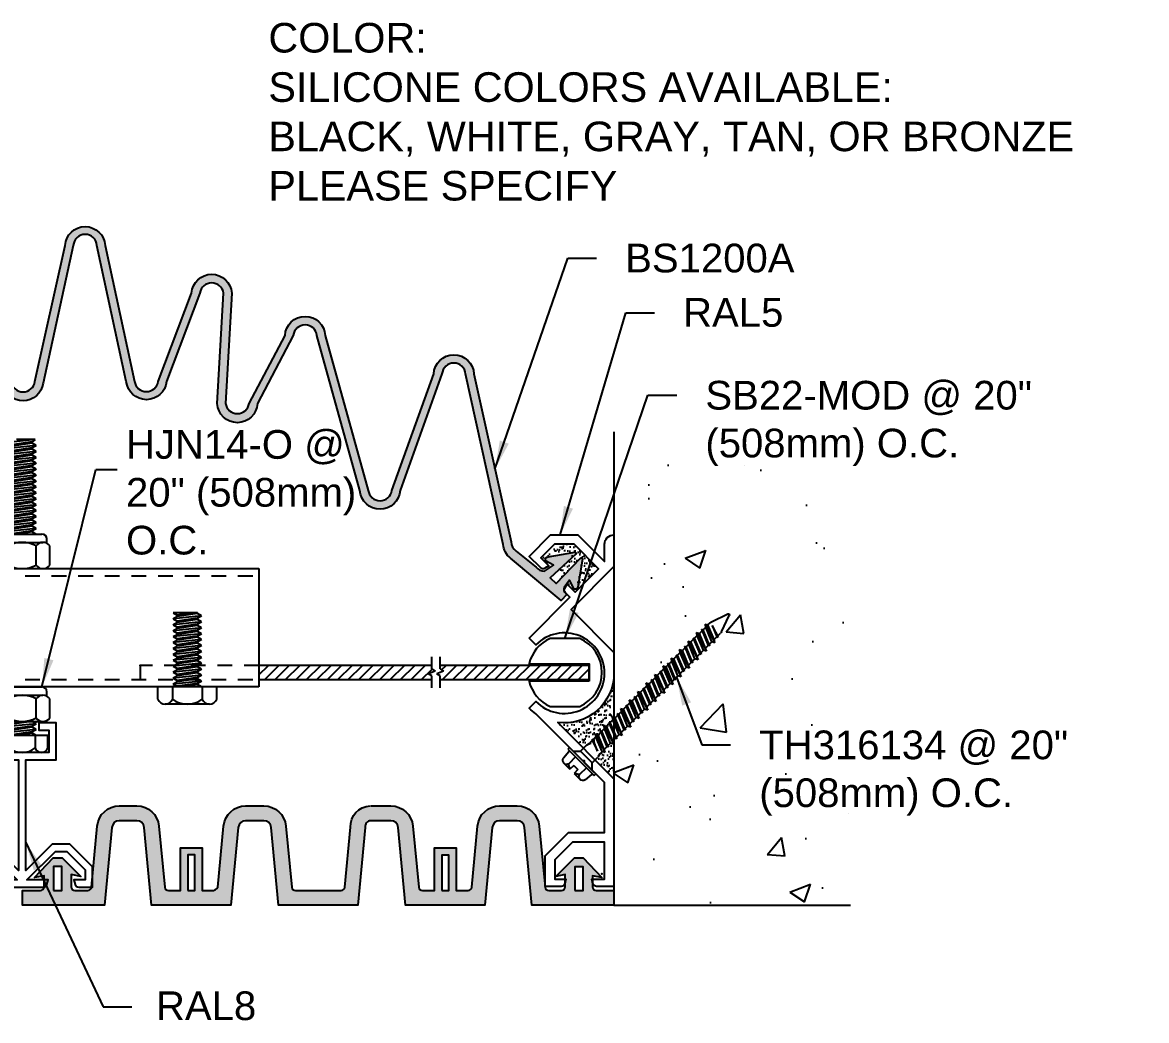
# Model space of a CAD drawing. Header units: inches. Extents: x -1.3 to 17.8, y 0.7 to 9.3.
# Drawn here: x 8.27 to 17.77, y 0.72 to 9.15 of the extents above; entities that cross this region are included whole.
import ezdxf

# ---------------------------------------------------------------- set-up
doc = ezdxf.new("R2010")
doc.units = ezdxf.units.IN
doc.header["$MEASUREMENT"] = 0
doc.linetypes.add('HIDDEN2', pattern=[0.1875, 0.125, -0.0625])
for name, color, linetype in [('Anchors', 4, 'Continuous'), ('Conditions', 1, 'Continuous'), ('Fillers', 2, 'Continuous'), ('Metals', 7, 'Continuous'), ('Text', 2, 'Continuous')]:
    doc.layers.add(name, color=color, linetype=linetype)
doc.styles.add('Arial', font='arial.ttf')
doc.dimstyles.new('Arial', dxfattribs={"dimtxt": 0.2425, "dimasz": 0.2425, "dimexe": 0.25, "dimexo": 0.25, "dimgap": 0.2425, "dimtad": 0, "dimtih": 1, "dimtoh": 1, "dimdec": 4, "dimzin": 0, "dimdsep": 46, "dimlunit": 4, "dimtxsty": 'Arial', "dimcen": 0.09, "dimadec": 0, "dimazin": 0, "dimtfac": 1, "dimtdec": 4, "dimtofl": 0, "dimtmove": 0, "dimatfit": 3, "dimfxl": 0, "dimfrac": 2, "dimtolj": 1, "dimtzin": 0, "dimarcsym": 0})
pattern_1 = [(142.5, (16.54506, 0), (0.0020473, 0.06262177), [0, -0.0494, 0, -0.05525, 0, -0.0528125]), (172.5, (16.54506, 0), (-0.0575177, 0.0917197), [0, -0.02665, 0, -0.044525, 0, -0.0170625]), (212.5, (16.585036, 0), (-0.1012096, 0.0001839), [0, -0.01625, 0, -0.0585, 0, -0.076375]), (222.5, (16.58504, 0), (-0.0976991, 0.0285245), [0, -0.008125, 0, -0.03835, 0, -0.043875])]

# ---------------------------------------------------------------- blocks, each defined once
blk = doc.blocks.new('ral8')
blk.add_lwpolyline([(1.0728, -0.8649), (1.1894, -0.8649), (1.1894, -0.6929), (0.9974, -0.5009), (0.8494, -0.5009), (0.6254, -0.7249), (0.6254, 0.2101), (0.8814, 0.2101), (0.8814, 0.5241), (0.7344, 0.5241), (0.7344, 0.4621), (0.8194, 0.4621), (0.8194, 0.2721), (0.3694, 0.2721), (0.3694, 0.4621), (0.4544, 0.4621), (0.4544, 0.5241), (0.3074, 0.5241), (0.3074, 0.2101), (0.5634, 0.2101), (0.5634, -0.7249), (0.3394, -0.5009), (0.1914, -0.5009), (-0.0006, -0.6929), (-0.0006, -0.8649), (0.116, -0.8649, 0.339454), (0.1459, -0.8419), (0.1564, -0.8029), (0.0614, -0.8029), (0.0614, -0.7186), (0.217, -0.5629), (0.3137, -0.5629), (0.5537, -0.8029), (0.3744, -0.8029), (0.3848, -0.8419, 0.339454), (0.4148, -0.8649), (0.774, -0.8649, 0.339454), (0.8039, -0.8419), (0.8144, -0.8029), (0.635, -0.8029), (0.875, -0.5629), (0.9717, -0.5629), (1.1274, -0.7186), (1.1274, -0.8029), (1.0324, -0.8029), (1.0428, -0.8419, 0.339454)], format="xyb", close=True)
blk = doc.blocks.new('RAL5')
blk.add_lwpolyline([(0.7175, 2.0978), (0.3724, 2.4429), (0.411, 2.4815, 0.339454), (0.416, 2.5189), (0.3958, 2.5539), (0.3286, 2.4867), (0.1314, 2.6839), (0.3376, 2.89), (0.5023, 2.89), (0.6171, 2.7752), (0.5499, 2.708), (0.5849, 2.6878, 0.339454), (0.6223, 2.6928), (0.7175, 2.788), (0.5355, 2.97), (0.3044, 2.97), (0.08, 2.7456), (0.08, 2.8905, 0.414214), (0.0005, 2.97), (0, 2.97), (0, 2.7022), (0.3634, 2.3388), (0, 1.9755), (0, 1.7977, 0.450829), (0.4753, 1.385), (0, 0.9098), (0, 0), (0.1476, 0, 0.339454), (0.1775, 0.023), (0.188, 0.062), (0.08, 0.062), (0.08, 0.375), (0.3503, 0.375), (0.501, 0.2243), (0.501, 0.062), (0.406, 0.062), (0.4165, 0.023, 0.339454), (0.4464, 0), (0.581, 0), (0.581, 0.2575), (0.3835, 0.455), (0.08, 0.455), (0.08, 0.8766), (0.2486, 1.0452), (0.2486, 1.0594), (0.2628, 1.0594), (0.6603, 1.4569, 0.044547), (0.7175, 1.5049), (0.6608, 1.5614, -2.420133), (0.6608, 2.0414), (0.7175, 2.0978)], format="xyb")
at = {"color": 0, "linetype": 'ByBlock'}
blk.add_point((0.102, 0.105), dxfattribs=at)
blk.add_point((0.102, 0.105), dxfattribs=at)
blk.add_point((0.102, 0.105), dxfattribs=at)
blk = doc.blocks.new('Th316134')
for p, q in [((-0.1352, 1.779), (-0.129, 1.8501)), ((-0.0968, 1.8775), (-0.0272, 1.8775)), ((-0.0645, 1.7688), (-0.0645, 1.8501)), ((-0.0233, 1.8325), (-0.0272, 1.8775)), ((-0.0233, 1.8325), (0.0232, 1.8325)), ((0.0232, 1.8325), (0.0272, 1.8775)), ((0.0272, 1.8775), (0.0967, 1.8775)), ((0.0645, 1.7688), (0.0645, 1.8501)), ((0.1352, 1.779), (0.129, 1.8501)), ((-0.1568, 1.75), (-0.1568, 1.7688)), ((-0.1568, 1.7688), (0.1567, 1.7688)), ((-0.1568, 1.75), (0.1567, 1.75)), ((-0.1148, 1.75), (-0.0698, 1.705)), ((0.1148, 1.75), (0.0697, 1.705)), ((0.1567, 1.7688), (0.1567, 1.75)), ((-0.0698, 1.705), (-0.0698, 1.6379)), ((-0.0698, 1.705), (0.0697, 1.705)), ((-0.0687, 1.6283), (-0.0633, 1.6023)), ((0.0687, 1.6283), (0.0633, 1.6023)), ((0.0697, 1.705), (0.0697, 1.6379)), ((-0.0863, 1.5156), (0.0862, 1.5664)), ((-0.0863, 1.5156), (-0.0623, 1.5285)), ((-0.0737, 1.5664), (0.0321, 1.6029)), ((-0.0737, 1.5664), (-0.0623, 1.5726)), ((-0.0737, 1.5664), (-0.0623, 1.5602)), ((-0.0623, 1.5726), (0.0321, 1.6029)), ((0.0321, 1.6029), (-0.0623, 1.5602)), ((-0.0623, 1.5927), (-0.0623, 1.5726)), ((0.0623, 1.5793), (-0.0623, 1.5285)), ((-0.0623, 1.5602), (-0.0623, 1.5285)), ((0.0623, 1.5535), (-0.0623, 1.5027)), ((-0.0623, 1.471), (0.0623, 1.5218)), ((0.0623, 1.5927), (0.0623, 1.5793)), ((0.0862, 1.5664), (0.0623, 1.5793)), ((0.0862, 1.5664), (0.0623, 1.5535)), ((0.0623, 1.5535), (0.0623, 1.5218)), ((0.0737, 1.5156), (0.0623, 1.5218)), ((-0.0863, 1.5156), (-0.0623, 1.5027)), ((-0.0863, 1.4141), (0.0862, 1.4648)), ((-0.0863, 1.4141), (-0.0623, 1.427)), ((-0.0737, 1.4648), (0.0737, 1.5156)), ((-0.0737, 1.4648), (-0.0623, 1.471)), ((-0.0737, 1.4648), (-0.0623, 1.4587)), ((0.0623, 1.5095), (-0.0623, 1.4587)), ((-0.0623, 1.5027), (-0.0623, 1.471)), ((0.0623, 1.4778), (-0.0623, 1.427)), ((-0.0623, 1.4587), (-0.0623, 1.427)), ((0.0623, 1.4519), (-0.0623, 1.4011)), ((0.0737, 1.5156), (0.0623, 1.5095)), ((0.0623, 1.5095), (0.0623, 1.4778)), ((0.0862, 1.4648), (0.0623, 1.4778)), ((0.0862, 1.4648), (0.0623, 1.4519)), ((0.0623, 1.4519), (0.0623, 1.4202)), ((-0.0863, 1.4141), (-0.0623, 1.4011)), ((-0.0863, 1.3125), (0.0862, 1.3633)), ((-0.0737, 1.3633), (0.0737, 1.4141)), ((-0.0737, 1.3633), (-0.0623, 1.3694)), ((-0.0737, 1.3633), (-0.0623, 1.3571)), ((-0.0623, 1.3694), (0.0623, 1.4202)), ((0.0623, 1.4079), (-0.0623, 1.3571)), ((-0.0623, 1.4011), (-0.0623, 1.3694)), ((0.0623, 1.3762), (-0.0623, 1.3254)), ((-0.0623, 1.3571), (-0.0623, 1.3254)), ((0.0623, 1.3504), (-0.0623, 1.2996)), ((0.0737, 1.4141), (0.0623, 1.4202)), ((0.0737, 1.4141), (0.0623, 1.4079)), ((0.0623, 1.4079), (0.0623, 1.3762)), ((0.0862, 1.3633), (0.0623, 1.3762)), ((0.0862, 1.3633), (0.0623, 1.3504)), ((0.0623, 1.3504), (0.0623, 1.3187)), ((-0.0863, 1.3125), (-0.0623, 1.3254)), ((-0.0863, 1.3125), (-0.0623, 1.2996)), ((-0.0863, 1.2109), (0.0862, 1.2617)), ((-0.0737, 1.2617), (0.0737, 1.3125)), ((-0.0737, 1.2617), (-0.0623, 1.2679)), ((-0.0737, 1.2617), (-0.0623, 1.2556)), ((-0.0623, 1.2679), (0.0623, 1.3187)), ((0.0623, 1.3063), (-0.0623, 1.2556)), ((-0.0623, 1.2996), (-0.0623, 1.2679)), ((0.0623, 1.2746), (-0.0623, 1.2239)), ((-0.0623, 1.2556), (-0.0623, 1.2239)), ((0.0623, 1.2488), (-0.0623, 1.198)), ((0.0737, 1.3125), (0.0623, 1.3187)), ((0.0737, 1.3125), (0.0623, 1.3063)), ((0.0623, 1.3063), (0.0623, 1.2746)), ((0.0862, 1.2617), (0.0623, 1.2746)), ((0.0862, 1.2617), (0.0623, 1.2488)), ((0.0623, 1.2488), (0.0623, 1.2171)), ((-0.0863, 1.2109), (-0.0623, 1.2239)), ((-0.0863, 1.2109), (-0.0623, 1.198)), ((-0.0863, 1.1094), (0.0862, 1.1602)), ((-0.0737, 1.1602), (0.0737, 1.2109)), ((-0.0737, 1.1602), (-0.0623, 1.1663)), ((-0.0737, 1.1602), (-0.0623, 1.154)), ((-0.0623, 1.1663), (0.0623, 1.2171)), ((0.0623, 1.2048), (-0.0623, 1.154)), ((-0.0623, 1.198), (-0.0623, 1.1663)), ((0.0623, 1.1731), (-0.0623, 1.1223)), ((-0.0623, 1.154), (-0.0623, 1.1223)), ((0.0623, 1.1472), (-0.0623, 1.0965)), ((0.0737, 1.2109), (0.0623, 1.2171)), ((0.0737, 1.2109), (0.0623, 1.2048)), ((0.0623, 1.2048), (0.0623, 1.1731)), ((0.0862, 1.1602), (0.0623, 1.1731)), ((0.0862, 1.1602), (0.0623, 1.1472)), ((0.0623, 1.1472), (0.0623, 1.1155)), ((-0.0863, 1.1094), (-0.0623, 1.1223)), ((-0.0863, 1.1094), (-0.0623, 1.0965)), ((-0.0863, 1.0078), (0.0862, 1.0586)), ((-0.0737, 1.0586), (0.0737, 1.1094)), ((-0.0737, 1.0586), (-0.0623, 1.0648)), ((-0.0737, 1.0586), (-0.0623, 1.0524)), ((-0.0623, 1.0648), (0.0623, 1.1155)), ((0.0623, 1.1032), (-0.0623, 1.0524)), ((-0.0623, 1.0965), (-0.0623, 1.0648)), ((0.0623, 1.0715), (-0.0623, 1.0207)), ((-0.0623, 1.0524), (-0.0623, 1.0207)), ((0.0623, 1.0457), (-0.0623, 0.9949)), ((0.0737, 1.1094), (0.0623, 1.1155)), ((0.0737, 1.1094), (0.0623, 1.1032)), ((0.0623, 1.1032), (0.0623, 1.0715)), ((0.0862, 1.0586), (0.0623, 1.0715)), ((0.0862, 1.0586), (0.0623, 1.0457)), ((0.0623, 1.0457), (0.0623, 1.014)), ((-0.0863, 1.0078), (-0.0623, 1.0207)), ((-0.0863, 1.0078), (-0.0623, 0.9949)), ((-0.0863, 0.9063), (0.0862, 0.957)), ((-0.0737, 0.957), (0.0737, 1.0078)), ((-0.0737, 0.957), (-0.0623, 0.9632)), ((-0.0737, 0.957), (-0.0623, 0.9509)), ((-0.0623, 0.9632), (0.0623, 1.014)), ((0.0623, 1.0016), (-0.0623, 0.9509)), ((-0.0623, 0.9949), (-0.0623, 0.9632)), ((0.0623, 0.97), (-0.0623, 0.9192)), ((-0.0623, 0.9509), (-0.0623, 0.9192)), ((0.0737, 1.0078), (0.0623, 1.014)), ((0.0737, 1.0078), (0.0623, 1.0016)), ((0.0623, 1.0016), (0.0623, 0.97)), ((0.0862, 0.957), (0.0623, 0.97)), ((0.0862, 0.957), (0.0623, 0.9441)), ((-0.0863, 0.9063), (-0.0623, 0.9192)), ((-0.0863, 0.9063), (-0.0623, 0.8933)), ((-0.0863, 0.8047), (0.0862, 0.8555)), ((-0.0737, 0.8555), (0.0737, 0.9063)), ((-0.0737, 0.8555), (-0.0623, 0.8616)), ((-0.0737, 0.8555), (-0.0623, 0.8493)), ((0.0623, 0.9441), (-0.0623, 0.8933)), ((-0.0623, 0.8616), (0.0623, 0.9124)), ((0.0623, 0.9001), (-0.0623, 0.8493)), ((-0.0623, 0.8933), (-0.0623, 0.8616)), ((0.0623, 0.8684), (-0.0623, 0.8176)), ((0.0623, 0.9441), (0.0623, 0.9124)), ((0.0737, 0.9063), (0.0623, 0.9124)), ((0.0737, 0.9063), (0.0623, 0.9001)), ((0.0623, 0.9001), (0.0623, 0.8684)), ((0.0862, 0.8555), (0.0623, 0.8684)), ((0.0862, 0.8555), (0.0623, 0.8425)), ((-0.0863, 0.8047), (-0.0623, 0.8176)), ((-0.0863, 0.8047), (-0.0623, 0.7918)), ((-0.0737, 0.7539), (0.0737, 0.8047)), ((-0.0623, 0.8493), (-0.0623, 0.8176)), ((0.0623, 0.8425), (-0.0623, 0.7918)), ((-0.0623, 0.7601), (0.0623, 0.8109)), ((0.0623, 0.7985), (-0.0623, 0.7477)), ((-0.0623, 0.7918), (-0.0623, 0.7601)), ((0.0623, 0.7668), (-0.0623, 0.716)), ((0.0623, 0.8425), (0.0623, 0.8109)), ((0.0737, 0.8047), (0.0623, 0.8109)), ((0.0737, 0.8047), (0.0623, 0.7985)), ((0.0623, 0.7985), (0.0623, 0.7668)), ((0.0862, 0.7539), (0.0623, 0.7668)), ((-0.0863, 0.7031), (0.0862, 0.7539)), ((-0.0863, 0.7031), (-0.0623, 0.716)), ((-0.0863, 0.7031), (-0.0623, 0.6902)), ((-0.0737, 0.7539), (-0.0623, 0.7601)), ((-0.0737, 0.7539), (-0.0623, 0.7477)), ((-0.0737, 0.6602), (0.0737, 0.7109)), ((-0.0737, 0.6602), (-0.0623, 0.6663)), ((-0.0623, 0.7477), (-0.0623, 0.716)), ((0.0623, 0.741), (-0.0623, 0.6902)), ((-0.0623, 0.6663), (0.0623, 0.7171)), ((0.0623, 0.7048), (-0.0623, 0.654)), ((-0.0623, 0.698), (-0.0623, 0.6663)), ((0.0623, 0.6731), (-0.0623, 0.6223)), ((0.0862, 0.7539), (0.0623, 0.741)), ((0.0623, 0.7488), (0.0623, 0.7171)), ((0.0737, 0.7109), (0.0623, 0.7171)), ((0.0737, 0.7109), (0.0623, 0.7048)), ((0.0623, 0.7048), (0.0623, 0.6731)), ((0.0862, 0.6602), (0.0623, 0.6731)), ((-0.0863, 0.6094), (0.0862, 0.6602)), ((-0.0863, 0.6094), (-0.0623, 0.6223)), ((-0.0863, 0.6094), (-0.0623, 0.5965)), ((-0.0737, 0.6602), (-0.0623, 0.654)), ((-0.0737, 0.5586), (0.0737, 0.6094)), ((-0.0623, 0.654), (-0.0623, 0.6223)), ((0.0623, 0.6472), (-0.0623, 0.5965)), ((-0.0623, 0.5648), (0.0623, 0.6155)), ((0.0623, 0.6032), (-0.0623, 0.5524)), ((-0.0623, 0.5965), (-0.0623, 0.5648)), ((0.0623, 0.5715), (-0.0623, 0.5207)), ((0.0862, 0.6602), (0.0623, 0.6472)), ((0.0623, 0.6472), (0.0623, 0.6155)), ((0.0737, 0.6094), (0.0623, 0.6155)), ((0.0737, 0.6094), (0.0623, 0.6032)), ((0.0623, 0.6032), (0.0623, 0.5715)), ((0.0862, 0.5586), (0.0623, 0.5715)), ((-0.0863, 0.5078), (0.0862, 0.5586)), ((-0.0863, 0.5078), (-0.0623, 0.5207)), ((-0.0863, 0.5078), (-0.0623, 0.4949)), ((-0.0737, 0.5586), (-0.0623, 0.5648)), ((-0.0737, 0.5586), (-0.0623, 0.5524)), ((-0.0737, 0.457), (0.0737, 0.5078)), ((-0.0623, 0.5524), (-0.0623, 0.5207)), ((0.0623, 0.5457), (-0.0623, 0.4949)), ((-0.0623, 0.4632), (0.0623, 0.514)), ((0.0623, 0.5016), (-0.0623, 0.4509)), ((-0.0623, 0.4949), (-0.0623, 0.4632)), ((0.0862, 0.5586), (0.0623, 0.5457)), ((0.0623, 0.5457), (0.0623, 0.514)), ((0.0737, 0.5078), (0.0623, 0.514)), ((0.0737, 0.5078), (0.0623, 0.5016)), ((0.0623, 0.5016), (0.0623, 0.47)), ((-0.0863, 0.4063), (0.0862, 0.457)), ((-0.0863, 0.4063), (-0.0623, 0.4192)), ((-0.0863, 0.4063), (-0.0623, 0.3933)), ((-0.0737, 0.457), (-0.0623, 0.4632)), ((-0.0737, 0.457), (-0.0623, 0.4509)), ((-0.0737, 0.3555), (0.0737, 0.4063)), ((0.0623, 0.47), (-0.0623, 0.4192)), ((-0.0623, 0.4509), (-0.0623, 0.4192)), ((0.0623, 0.4441), (-0.0623, 0.3933)), ((-0.0623, 0.3616), (0.0623, 0.4124)), ((0.0623, 0.4001), (-0.0623, 0.3493)), ((-0.0623, 0.3933), (-0.0623, 0.3616)), ((0.0862, 0.457), (0.0623, 0.47)), ((0.0862, 0.457), (0.0623, 0.4441)), ((0.0623, 0.4441), (0.0623, 0.4124)), ((0.0737, 0.4063), (0.0623, 0.4124)), ((0.0737, 0.4063), (0.0623, 0.4001)), ((0.0623, 0.4001), (0.0623, 0.3684)), ((-0.0863, 0.3047), (0.0862, 0.3555)), ((-0.0863, 0.3047), (-0.0623, 0.3176)), ((-0.0863, 0.3047), (-0.0623, 0.2918)), ((-0.0737, 0.3555), (-0.0623, 0.3616)), ((-0.0737, 0.3555), (-0.0623, 0.3493)), ((-0.0737, 0.2539), (0.0737, 0.3047)), ((0.0623, 0.3684), (-0.0623, 0.3176)), ((-0.0623, 0.3493), (-0.0623, 0.3176)), ((0.0623, 0.3425), (-0.0623, 0.2918)), ((-0.0623, 0.2601), (0.0623, 0.3109)), ((0.0623, 0.2985), (-0.0623, 0.2477)), ((-0.0623, 0.2918), (-0.0623, 0.2601)), ((0.0862, 0.3555), (0.0623, 0.3684)), ((0.0862, 0.3555), (0.0623, 0.3425)), ((0.0623, 0.3425), (0.0623, 0.3109)), ((0.0737, 0.3047), (0.0623, 0.3109)), ((0.0737, 0.3047), (0.0623, 0.2985)), ((0.0623, 0.2985), (0.0623, 0.2668)), ((-0.0863, 0.2031), (0.0862, 0.2539)), ((-0.0863, 0.2031), (-0.0623, 0.216)), ((-0.0863, 0.2031), (-0.0623, 0.1902)), ((-0.0737, 0.2539), (-0.0623, 0.2601)), ((-0.0737, 0.2539), (-0.0623, 0.2477)), ((0.0623, 0.2668), (-0.0623, 0.216)), ((-0.0623, 0.2477), (-0.0623, 0.216)), ((0.0623, 0.241), (-0.0623, 0.1902)), ((-0.0623, 0.1902), (-0.0623, 0.1643)), ((-0.0335, 0.1662), (0.0623, 0.2093)), ((-0.0335, 0.1662), (0.0737, 0.2031)), ((0.0623, 0.197), (-0.0335, 0.1662)), ((0.0862, 0.2539), (0.0623, 0.2668)), ((0.0862, 0.2539), (0.0623, 0.241)), ((0.0623, 0.241), (0.0623, 0.2093)), ((0.0737, 0.2031), (0.0623, 0.2093)), ((0.0737, 0.2031), (0.0623, 0.197)), ((0.0623, 0.197), (0.0623, 0.1643)), ((-0.0596, 0.149), (-0.0096, 0.0062)), ((0.0596, 0.149), (0.0096, 0.0062))]:
    blk.add_line(p, q)
for centre, radius, start, end in [((-0.0968, 1.8448), 0.0327, 9.28497, 170.71503), ((0, 1.7879), 0.0896, 107.42152, 136.04074), ((0, 1.7879), 0.0896, 43.95926, 72.57848), ((0.0967, 1.8448), 0.0327, 9.28497, 170.71503), ((-0.1464, 1.78), 0.0112, 270, 355), ((0.1464, 1.78), 0.0112, 185, 270), ((-0.0233, 1.6379), 0.0465, 180, 191.9357), ((0.0232, 1.6379), 0.0465, 348.0643, 0), ((-0.1088, 1.5927), 0.0465, 0, 11.9357), ((0.1088, 1.5927), 0.0465, 168.0643, 180), ((-0.0158, 0.1643), 0.0465, 180, 199.30575), ((0.0158, 0.1643), 0.0465, 340.69425, 0), ((0, 0.0106), 0.0106, 204.10008, 335.89992)]:
    blk.add_arc(centre, radius, start, end)
blk = doc.blocks.new('VS500')
h = blk.add_hatch(color=256)
h.paths.add_polyline_path([(11.8858, 2.2812), (11.8365, 2.7998, 0.385484), (11.6505, 2.9683), (11.4963, 2.9683, 0.385484), (11.3102, 2.7998), (11.2609, 2.2812, -0.386724), (11.23, 2.2531), (10.8432, 2.2531, -0.386724), (10.8124, 2.2812), (10.7642, 2.7884, 0.416187), (10.5936, 2.9683), (10.4228, 2.9683, 0.385484), (10.2367, 2.7998), (10.1874, 2.2812, -0.386724), (10.1566, 2.2531), (10.0552, 2.2531), (10.0552, 2.6151), (9.8712, 2.6151), (9.8712, 2.2531), (9.7698, 2.2531, -0.386724), (9.7389, 2.2812), (9.6896, 2.7998, 0.385484), (9.5035, 2.9683), (9.3547, 2.9683, 0.385484), (9.1686, 2.7998), (9.1193, 2.2812, -0.386724), (9.0885, 2.2531), (8.9797, 2.2531, -0.414214), (8.9487, 2.2841), (8.9487, 2.3881), (9.0287, 2.3731), (8.8712, 2.5281), (8.7962, 2.5281), (8.6387, 2.3631), (8.7187, 2.3781), (8.7187, 2.2841, -0.414214), (8.6877, 2.2531), (8.5367, 2.2531), (8.5367, 2.1281), (9.2303, 2.1281), (9.2929, 2.7867, -0.388879), (9.3547, 2.8433), (9.5035, 2.8433, -0.388879), (9.5653, 2.7867), (9.6279, 2.1281), (10.2985, 2.1281), (10.3611, 2.7867, -0.388879), (10.4228, 2.8433), (10.5873, 2.8433, -0.469009), (10.6388, 2.7867), (10.7014, 2.1281), (11.3719, 2.1281), (11.4345, 2.7867, -0.388879), (11.4963, 2.8433), (11.6505, 2.8433, -0.388879), (11.7122, 2.7867), (11.7748, 2.1281), (12.4454, 2.1281), (12.508, 2.7867, -0.388879), (12.5697, 2.8433), (12.7186, 2.8433, -0.388879), (12.7803, 2.7867), (12.8429, 2.1281), (13.5366, 2.1281), (13.5366, 2.2531), (13.3856, 2.2531, -0.414214), (13.3546, 2.2841), (13.3546, 2.3781), (13.4346, 2.3631), (13.2771, 2.5281), (13.2021, 2.5281), (13.0446, 2.3731), (13.1246, 2.3881), (13.1246, 2.2841, -0.414214), (13.0936, 2.2531), (12.9848, 2.2531, -0.386724), (12.954, 2.2812), (12.9047, 2.7998, 0.385484), (12.7186, 2.9683), (12.5697, 2.9683, 0.385484), (12.3837, 2.7998), (12.3344, 2.2812, -0.386724), (12.3035, 2.2531), (12.2016, 2.2531), (12.2016, 2.6151), (12.0176, 2.6151), (12.0176, 2.2531), (11.9367, 2.2531, -0.277705)])
h.paths.add_polyline_path([(12.0796, 2.2546), (12.0796, 2.5546), (12.1396, 2.5546), (12.1396, 2.2546)], flags=16)
h.paths.add_polyline_path([(13.2046, 2.2548), (13.2046, 2.4548), (13.2746, 2.4548), (13.2746, 2.2548)], flags=16)
h.paths.add_polyline_path([(9.9932, 2.2521), (9.9332, 2.2521), (9.9332, 2.5521), (9.9932, 2.5521)], flags=16)
h.paths.add_polyline_path([(8.8687, 2.2543), (8.7987, 2.2543), (8.7987, 2.4543), (8.8687, 2.4543)], flags=16)
at = {"color": 0}
blk.add_lwpolyline([(10.5917, 2.9683), (10.4228, 2.9683, 0.387964), (10.2366, 2.7982), (10.1874, 2.2812, -0.386724), (10.1566, 2.2531), (10.0552, 2.2531), (10.0552, 2.6151), (9.8712, 2.6151), (9.8712, 2.2531), (9.7698, 2.2531, -0.386724), (9.7389, 2.2812), (9.6898, 2.7982, 0.387964), (9.5035, 2.9683), (9.3547, 2.9683, 0.387964), (9.1685, 2.7982), (9.1193, 2.2812, -0.386724), (9.0885, 2.2531), (8.9797, 2.2531, -0.414214), (8.9487, 2.2841), (8.9487, 2.3881), (9.0287, 2.3731), (8.8712, 2.5281), (8.7962, 2.5281), (8.6387, 2.3631), (8.7187, 2.3781), (8.7187, 2.2841, -0.414214), (8.6877, 2.2531), (8.5367, 2.2531), (8.5367, 2.1281), (9.2303, 2.1281), (9.2929, 2.7867, -0.388879), (9.3547, 2.8433), (9.5035, 2.8433, -0.388879), (9.5653, 2.7867), (9.6279, 2.1281), (10.2985, 2.1281), (10.3611, 2.7867, -0.388879), (10.4228, 2.8433), (10.5917, 2.8433, -0.442581), (10.6388, 2.7867), (10.7014, 2.1281), (11.3719, 2.1281), (11.4345, 2.7867, -0.388879), (11.4963, 2.8433), (11.6505, 2.8433, -0.388879), (11.7122, 2.7867), (11.7748, 2.1281), (12.4454, 2.1281), (12.508, 2.7867, -0.388879), (12.5697, 2.8433), (12.7186, 2.8433, -0.388879), (12.7803, 2.7867), (12.8429, 2.1281), (13.5366, 2.1281), (13.5366, 2.2531), (13.3856, 2.2531, -0.414214), (13.3546, 2.2841), (13.3546, 2.3781), (13.4346, 2.3631), (13.2771, 2.5281), (13.2021, 2.5281), (13.0446, 2.3731), (13.1246, 2.3881), (13.1246, 2.2841, -0.414214), (13.0936, 2.2531), (12.9848, 2.2531, -0.386724), (12.954, 2.2812), (12.9048, 2.7982, 0.387964), (12.7186, 2.9683), (12.5697, 2.9683, 0.387964), (12.3835, 2.7982), (12.3344, 2.2812, -0.386724), (12.3035, 2.2531), (12.2016, 2.2531), (12.2016, 2.6151), (12.0176, 2.6151), (12.0176, 2.2531), (11.9367, 2.2531, -0.277705), (11.8858, 2.2812), (11.8367, 2.7982, 0.387964), (11.6505, 2.9683), (11.4963, 2.9683, 0.387964), (11.31, 2.7982), (11.2609, 2.2812, -0.386724), (11.23, 2.2531), (10.8432, 2.2531, -0.386724), (10.8124, 2.2812), (10.7642, 2.7884, 0.410211), (10.5972, 2.9682)], format="xyb", dxfattribs=at)
for points in [[(9.9932, 2.2521), (9.9332, 2.2521), (9.9332, 2.5521), (9.9932, 2.5521)], [(12.1396, 2.2546), (12.0796, 2.2546), (12.0796, 2.5546), (12.1396, 2.5546)], [(8.8687, 2.2543), (8.7987, 2.2543), (8.7987, 2.4543), (8.8687, 2.4543)], [(13.2746, 2.2548), (13.2046, 2.2548), (13.2046, 2.4548), (13.2746, 2.4548)]]:
    blk.add_lwpolyline(points, close=True)
blk = doc.blocks.new('H1458S')
for p, q in [((-0.25, 0.104), (-0.25, 0)), ((-0.1875, 0.144), (0.1875, 0.144)), ((-0.125, 0), (-0.125, 0.104)), ((0.125, 0), (0.125, 0.104)), ((0.25, 0.104), (0.25, 0)), ((-0.25, 0), (0.25, 0)), ((-0.119, 0), (-0.085, -0.0196)), ((-0.085, -0.0196), (0.0485, 0)), ((-0.119, -0.05), (0.119, -0.025)), ((-0.119, -0.05), (-0.085, -0.0304)), ((-0.119, -0.05), (-0.085, -0.0696)), ((-0.119, -0.1), (0.119, -0.075)), ((-0.119, -0.1), (-0.085, -0.0804)), ((-0.085, -0.0304), (0.085, -0.0054)), ((-0.085, -0.0196), (-0.085, -0.0304)), ((-0.085, -0.0696), (0.085, -0.0446)), ((-0.085, -0.0804), (0.085, -0.0554)), ((-0.085, -0.0696), (-0.085, -0.0804)), ((-0.085, -0.1196), (0.085, -0.0946)), ((0.0943, 0), (0.085, -0.0054)), ((0.119, -0.025), (0.085, -0.0054)), ((0.119, -0.025), (0.085, -0.0446)), ((0.085, -0.0446), (0.085, -0.0554)), ((0.119, -0.075), (0.085, -0.0554)), ((0.119, -0.075), (0.085, -0.0946)), ((0.085, -0.0946), (0.085, -0.1054)), ((-0.119, -0.1), (-0.085, -0.1196)), ((-0.119, -0.15), (0.119, -0.125)), ((-0.119, -0.15), (-0.085, -0.1304)), ((-0.119, -0.15), (-0.085, -0.1696)), ((-0.119, -0.2), (0.119, -0.175)), ((-0.119, -0.2), (-0.085, -0.1804)), ((-0.085, -0.1304), (0.085, -0.1054)), ((-0.085, -0.1196), (-0.085, -0.1304)), ((-0.085, -0.1696), (0.085, -0.1446)), ((-0.085, -0.1804), (0.085, -0.1554)), ((-0.085, -0.1696), (-0.085, -0.1804)), ((0.119, -0.125), (0.085, -0.1054)), ((0.119, -0.125), (0.085, -0.1446)), ((0.085, -0.1446), (0.085, -0.1554)), ((0.119, -0.175), (0.085, -0.1554)), ((0.119, -0.175), (0.085, -0.1946)), ((-0.119, -0.2), (-0.085, -0.2196)), ((-0.119, -0.25), (0.119, -0.225)), ((-0.119, -0.25), (-0.085, -0.2304)), ((-0.119, -0.25), (-0.085, -0.2696)), ((-0.119, -0.3), (0.119, -0.275)), ((-0.119, -0.3), (-0.085, -0.2804)), ((-0.085, -0.2196), (0.085, -0.1946)), ((-0.085, -0.2304), (0.085, -0.2054)), ((-0.085, -0.2196), (-0.085, -0.2304)), ((-0.085, -0.2696), (0.085, -0.2446)), ((-0.085, -0.2804), (0.085, -0.2554)), ((-0.085, -0.2696), (-0.085, -0.2804)), ((0.085, -0.1946), (0.085, -0.2054)), ((0.119, -0.225), (0.085, -0.2054)), ((0.119, -0.225), (0.085, -0.2446)), ((0.085, -0.2446), (0.085, -0.2554)), ((0.119, -0.275), (0.085, -0.2554)), ((0.119, -0.275), (0.085, -0.2946)), ((-0.119, -0.3), (-0.085, -0.3196)), ((-0.119, -0.35), (0.119, -0.325)), ((-0.119, -0.35), (-0.085, -0.3304)), ((-0.119, -0.35), (-0.085, -0.3696)), ((-0.119, -0.4), (0.119, -0.375)), ((-0.085, -0.3196), (0.085, -0.2946)), ((-0.085, -0.3304), (0.085, -0.3054)), ((-0.085, -0.3196), (-0.085, -0.3304)), ((-0.085, -0.3696), (0.085, -0.3446)), ((-0.085, -0.3804), (0.085, -0.3554)), ((-0.085, -0.3696), (-0.085, -0.3804)), ((0.085, -0.2946), (0.085, -0.3054)), ((0.119, -0.325), (0.085, -0.3054)), ((0.119, -0.325), (0.085, -0.3446)), ((0.085, -0.3446), (0.085, -0.3554)), ((0.119, -0.375), (0.085, -0.3554)), ((0.119, -0.375), (0.085, -0.3946)), ((-0.119, -0.4), (-0.085, -0.3804)), ((-0.119, -0.4), (-0.085, -0.4196)), ((-0.119, -0.45), (0.119, -0.425)), ((-0.119, -0.45), (-0.085, -0.4304)), ((-0.119, -0.45), (-0.085, -0.4696)), ((-0.119, -0.5), (0.119, -0.475)), ((-0.085, -0.4196), (0.085, -0.3946)), ((-0.085, -0.4304), (0.085, -0.4054)), ((-0.085, -0.4196), (-0.085, -0.4304)), ((-0.085, -0.4696), (0.085, -0.4446)), ((-0.085, -0.4804), (0.085, -0.4554)), ((-0.085, -0.4696), (-0.085, -0.4804)), ((0.085, -0.3946), (0.085, -0.4054)), ((0.119, -0.425), (0.085, -0.4054)), ((0.119, -0.425), (0.085, -0.4446)), ((0.085, -0.4446), (0.085, -0.4554)), ((0.119, -0.475), (0.085, -0.4554)), ((0.119, -0.475), (0.085, -0.4946)), ((-0.119, -0.5), (-0.085, -0.4804)), ((-0.119, -0.5), (-0.085, -0.5196)), ((-0.119, -0.55), (0.119, -0.525)), ((-0.119, -0.55), (-0.085, -0.5304)), ((-0.119, -0.55), (-0.085, -0.5696)), ((-0.085, -0.5196), (0.085, -0.4946)), ((-0.085, -0.5304), (0.085, -0.5054)), ((-0.085, -0.5196), (-0.085, -0.5304)), ((-0.085, -0.5696), (0.085, -0.5446)), ((-0.085, -0.5804), (0.085, -0.5554)), ((-0.085, -0.5696), (-0.085, -0.5804)), ((0.085, -0.4946), (0.085, -0.5054)), ((0.119, -0.525), (0.085, -0.5054)), ((0.119, -0.525), (0.085, -0.5446)), ((0.085, -0.5446), (0.085, -0.5554)), ((0.119, -0.575), (0.085, -0.5554)), ((-0.119, -0.6), (0.119, -0.575)), ((-0.119, -0.6), (-0.085, -0.5804)), ((-0.119, -0.6), (-0.085, -0.6196)), ((-0.085, -0.6196), (0.085, -0.5946)), ((-0.085, -0.6196), (-0.085, -0.625)), ((-0.085, -0.625), (0.119, -0.625)), ((-0.0485, -0.625), (0.085, -0.6054)), ((0.119, -0.575), (0.085, -0.5946)), ((0.085, -0.5946), (0.085, -0.6054)), ((0.119, -0.625), (0.085, -0.6054))]:
    blk.add_line(p, q)
for centre, radius, start, end in [((-0.1875, 0.0752), 0.0688, 24.76151, 155.23849), ((0, -0.0713), 0.2153, 54.51066, 125.48934), ((0.1875, 0.0752), 0.0688, 24.76151, 155.23849)]:
    blk.add_arc(centre, radius, start, end)
blk = doc.blocks.new('SB22-MOD')
h = blk.add_hatch()
h.set_pattern_fill('ANSI31', color=256, scale=0.5, style=0)
h.paths.add_polyline_path([(13.0625, 3.6021), (13.0625, 3.7221), (11.8024, 3.7221), (11.8024, 3.6928), (11.8312, 3.6737), (11.7736, 3.6519), (11.8024, 3.6328), (11.8024, 3.6021)])
h.paths.add_polyline_path([(11.7324, 3.6021), (11.7324, 3.6328), (11.7036, 3.6519), (11.7612, 3.6737), (11.7324, 3.6928), (11.7324, 3.7221), (10.2704, 3.7221), (10.2704, 3.6021)])
h.paths.add_polyline_path([(6.2688, 3.6021), (6.2688, 3.7221), (4.7575, 3.7221), (4.7575, 3.6928), (4.7863, 3.6737), (4.7287, 3.6519), (4.7575, 3.6328), (4.7575, 3.6021)])
h.paths.add_polyline_path([(4.6875, 3.6021), (4.6875, 3.6328), (4.6587, 3.6519), (4.7163, 3.6737), (4.6875, 3.6928), (4.6875, 3.7221), (3.9491, 3.7221), (3.9491, 3.6021)])
for p, q in [((8.3794, 5.6293), (8.1506, 5.6043)), ((8.3546, 5.6097), (8.1846, 5.5847)), ((8.3794, 5.6293), (8.2211, 5.6293)), ((8.3794, 5.6293), (8.3546, 5.6097)), ((8.3546, 5.5989), (8.3546, 5.6097)), ((8.3886, 5.5793), (8.1506, 5.5543)), ((8.3886, 5.5293), (8.1506, 5.5043)), ((8.3546, 5.5989), (8.1846, 5.5739)), ((8.3546, 5.5597), (8.1846, 5.5347)), ((8.3546, 5.5489), (8.1846, 5.5239)), ((8.3886, 5.5793), (8.3546, 5.5989)), ((8.3886, 5.5793), (8.3546, 5.5597)), ((8.3546, 5.5489), (8.3546, 5.5597)), ((8.3886, 5.5293), (8.3546, 5.5489)), ((8.3886, 5.5293), (8.3546, 5.5097)), ((8.3886, 5.4793), (8.1506, 5.4543)), ((8.3886, 5.4293), (8.1506, 5.4043)), ((8.3546, 5.5097), (8.1846, 5.4847)), ((8.3546, 5.4989), (8.1846, 5.4739)), ((8.3546, 5.4597), (8.1846, 5.4347)), ((8.3546, 5.4489), (8.1846, 5.4239)), ((8.3546, 5.4989), (8.3546, 5.5097)), ((8.3886, 5.4793), (8.3546, 5.4989)), ((8.3886, 5.4793), (8.3546, 5.4597)), ((8.3546, 5.4489), (8.3546, 5.4597)), ((8.3886, 5.4293), (8.3546, 5.4489)), ((8.3886, 5.4293), (8.3546, 5.4097)), ((8.3886, 5.3793), (8.1506, 5.3543)), ((8.3886, 5.3293), (8.1506, 5.3043)), ((8.3546, 5.4097), (8.1846, 5.3847)), ((8.3546, 5.3989), (8.1846, 5.3739)), ((8.3546, 5.3597), (8.1846, 5.3347)), ((8.3546, 5.3489), (8.1846, 5.3239)), ((8.3546, 5.3989), (8.3546, 5.4097)), ((8.3886, 5.3793), (8.3546, 5.3989)), ((8.3886, 5.3793), (8.3546, 5.3597)), ((8.3546, 5.3489), (8.3546, 5.3597)), ((8.3886, 5.3293), (8.3546, 5.3489)), ((8.3886, 5.3293), (8.3546, 5.3097)), ((8.3886, 5.2793), (8.1506, 5.2543)), ((8.3886, 5.2293), (8.1506, 5.2043)), ((8.3546, 5.3097), (8.1846, 5.2847)), ((8.3546, 5.2989), (8.1846, 5.2739)), ((8.3546, 5.2597), (8.1846, 5.2347)), ((8.3546, 5.2489), (8.1846, 5.2239)), ((8.3546, 5.2989), (8.3546, 5.3097)), ((8.3886, 5.2793), (8.3546, 5.2989)), ((8.3886, 5.2793), (8.3546, 5.2597)), ((8.3546, 5.2489), (8.3546, 5.2597)), ((8.3886, 5.2293), (8.3546, 5.2489)), ((8.3886, 5.2293), (8.3546, 5.2097)), ((8.3886, 5.1793), (8.1506, 5.1543)), ((8.3546, 5.2097), (8.1846, 5.1847)), ((8.3546, 5.1989), (8.1846, 5.1739)), ((8.3546, 5.1597), (8.1846, 5.1347)), ((8.3546, 5.1489), (8.1846, 5.1239)), ((8.3546, 5.1989), (8.3546, 5.2097)), ((8.3886, 5.1793), (8.3546, 5.1989)), ((8.3886, 5.1793), (8.3546, 5.1597)), ((8.3546, 5.1489), (8.3546, 5.1597)), ((8.3886, 5.1293), (8.3546, 5.1489)), ((8.3886, 5.1293), (8.1506, 5.1043)), ((8.3886, 5.0793), (8.1506, 5.0543)), ((8.3546, 5.1097), (8.1846, 5.0847)), ((8.3546, 5.0989), (8.1846, 5.0739)), ((8.3546, 5.0597), (8.1846, 5.0347)), ((8.3546, 5.0489), (8.1846, 5.0239)), ((8.3886, 5.1293), (8.3546, 5.1097)), ((8.3546, 5.0989), (8.3546, 5.1097)), ((8.3886, 5.0793), (8.3546, 5.0989)), ((8.3886, 5.0793), (8.3546, 5.0597)), ((8.3546, 5.0489), (8.3546, 5.0597)), ((8.3886, 5.0293), (8.3546, 5.0489)), ((8.3886, 5.0293), (8.1506, 5.0043)), ((8.3886, 4.9793), (8.1506, 4.9543)), ((8.3546, 5.0097), (8.1846, 4.9847)), ((8.3546, 4.9989), (8.1846, 4.9739)), ((8.3546, 4.9597), (8.1846, 4.9347)), ((8.3546, 4.9489), (8.1846, 4.9239)), ((8.3886, 5.0293), (8.3546, 5.0097)), ((8.3546, 4.9989), (8.3546, 5.0097)), ((8.3886, 4.9793), (8.3546, 4.9989)), ((8.3886, 4.9793), (8.3546, 4.9597)), ((8.3546, 4.9489), (8.3546, 4.9597)), ((8.3886, 4.9293), (8.3546, 4.9489)), ((8.3886, 4.9293), (8.1506, 4.9043)), ((8.3886, 4.8793), (8.1506, 4.8543)), ((8.3546, 4.9097), (8.1846, 4.8847)), ((8.3546, 4.8989), (8.1846, 4.8739)), ((8.3546, 4.8597), (8.1846, 4.8347)), ((8.3546, 4.8489), (8.2366, 4.8316)), ((8.3886, 4.9293), (8.3546, 4.9097)), ((8.3546, 4.8989), (8.3546, 4.9097)), ((8.3886, 4.8793), (8.3546, 4.8989)), ((8.3886, 4.8793), (8.3546, 4.8597)), ((8.3546, 4.8489), (8.3546, 4.8597)), ((8.3846, 4.8316), (8.3546, 4.8489)), ((8.0937, 4.7613), (8.4454, 4.7613)), ((8.1017, 4.8316), (8.4374, 4.8316)), ((8.4792, 4.7529), (8.4792, 4.7898)), ((8.3868, 4.5696), (8.3868, 4.7313)), ((8.5041, 4.5696), (8.5041, 4.7313)), ((8.0937, 4.5396), (8.4454, 4.5396)), ((11.7324, 3.6928), (11.7324, 3.7928)), ((11.8024, 3.6928), (11.8024, 3.7928)), ((11.7612, 3.6737), (11.7036, 3.6519)), ((11.7324, 3.6328), (11.7036, 3.6519)), ((11.7324, 3.6928), (11.7612, 3.6737)), ((11.7324, 3.5328), (11.7324, 3.6328)), ((11.8312, 3.6737), (11.7736, 3.6519)), ((11.8024, 3.6328), (11.7736, 3.6519)), ((11.8024, 3.6928), (11.8312, 3.6737)), ((11.8024, 3.5328), (11.8024, 3.6328)), ((8.1017, 3.5396), (8.4374, 3.5396)), ((8.0937, 3.4693), (8.4454, 3.4693)), ((8.3868, 3.2776), (8.3868, 3.4393)), ((8.4792, 3.4609), (8.4792, 3.4978)), ((8.5041, 3.2776), (8.5041, 3.4393)), ((8.0937, 3.2476), (8.4454, 3.2476)), ((8.3454, 3.2476), (8.1846, 3.2239)), ((8.3886, 3.2293), (8.3569, 3.2476)), ((8.3886, 3.2293), (8.1506, 3.2043)), ((8.3886, 3.1793), (8.1506, 3.1543)), ((8.3546, 3.2097), (8.1846, 3.1847)), ((8.3546, 3.1989), (8.1846, 3.1739)), ((8.3546, 3.1597), (8.1846, 3.1347)), ((8.3546, 3.1489), (8.2237, 3.1297)), ((8.3886, 3.2293), (8.3546, 3.2097)), ((8.3546, 3.1989), (8.3546, 3.2097)), ((8.3886, 3.1793), (8.3546, 3.1989)), ((8.3886, 3.1793), (8.3546, 3.1597)), ((8.3546, 3.1489), (8.3546, 3.1597)), ((8.3879, 3.1297), (8.3546, 3.1489)), ((8.4871, 3.1297), (8.0521, 3.1297)), ((8.3783, 3.1297), (8.3783, 3.0257)), ((8.4871, 3.0257), (8.4871, 3.1297)), ((8.4246, 2.9857), (8.1146, 2.9857))]:
    blk.add_line(p, q)
at = {"linetype": 'ByBlock'}
for p, q in [((6.2688, 4.5396), (10.2704, 4.5396)), ((10.2704, 4.5396), (10.2704, 3.5396)), ((10.2704, 3.5396), (6.2688, 3.5396))]:
    blk.add_line(p, q, dxfattribs=at)
at = {"linetype": 'HIDDEN2'}
for p, q in [((6.2688, 4.4771), (10.2704, 4.4771)), ((10.2704, 3.7221), (9.2683, 3.7221)), ((9.2683, 3.7221), (9.2683, 3.6021)), ((6.2688, 3.6021), (10.2704, 3.6021))]:
    blk.add_line(p, q, dxfattribs=at)
blk.add_lwpolyline([(13.0625, 3.5877), (12.5543, 3.5877, 0.233897), (12.7328, 3.3757), (12.9828, 3.3757, 0.654654), (12.9828, 3.9485), (12.7328, 3.9485, 0.233897), (12.5543, 3.7364), (13.0625, 3.7364)], format="xyb", close=True)
for points in [[(11.7324, 3.7221), (10.2704, 3.7221)], [(11.8024, 3.6021), (13.0625, 3.6021), (13.0625, 3.7221), (11.8024, 3.7221)], [(10.2704, 3.6021), (11.7324, 3.6021)]]:
    blk.add_lwpolyline(points)
for centre, radius, start, end in [((8.2696, 4.5173), 0.244, 61.28133, 118.71867), ((8.4454, 4.689), 0.0723, 35.77511, 144.22489), ((8.4374, 4.7898), 0.0418, 0, 90), ((8.2696, 4.7836), 0.244, 241.28133, 298.71867), ((8.4454, 4.6118), 0.0723, 215.77511, 324.22489), ((8.4374, 3.4978), 0.0418, 0, 90), ((8.2696, 3.2253), 0.244, 61.28133, 118.71867), ((8.4454, 3.397), 0.0723, 35.77511, 144.22489), ((8.2696, 3.4916), 0.244, 241.28133, 298.71867), ((8.4454, 3.3198), 0.0723, 215.77511, 324.22489), ((8.2696, 3.1535), 0.1678, 229.61133, 310.38867), ((8.4327, 3.0426), 0.057, 197.32121, 342.67879)]:
    blk.add_arc(centre, radius, start, end)
blk.add_point((9.2683, 3.7221), dxfattribs=at)
at = {"rotation": 180}
blk.add_blockref('H1458S', (9.6659, 3.5396), dxfattribs=at)
blk = doc.blocks.new('bs1200')
at = {"layer": 'Fillers'}
blk.add_hatch(color=256, dxfattribs=at).paths.add_polyline_path([(5.8849, 6.5386, 0.947333), (5.5449, 6.5386), (5.3559, 5.3554, -0.871953), (5.1559, 5.3554), (4.7964, 6.1845, 0.947783), (4.4564, 6.1845), (4.153, 4.765, -0.131789), (4.1098, 4.6876), (3.9342, 4.542, -0.423685), (3.8495, 4.5312), (3.7957, 4.5707), (3.8613, 4.6103, 0.699658), (3.8455, 4.6444), (3.6138, 4.6871, 0.637589), (3.6076, 4.6701), (3.8233, 4.4544), (3.7738, 4.4049), (3.5661, 4.6193, 0.67662), (3.549, 4.612), (3.5935, 4.3926, 0.684825), (3.6276, 4.3775), (3.6588, 4.4334), (3.704, 4.3735, -0.379281), (3.6953, 4.3264), (3.6818, 4.313), (3.7477, 4.2472), (4.1573, 4.6266, 0.203722), (4.2185, 4.7446), (4.5264, 6.1845, -0.914565), (4.7264, 6.1845), (5.0859, 5.3554, 0.933945), (5.4259, 5.3554), (5.6149, 6.5386, -0.894712), (5.8149, 6.5386), (6.186, 5.6841, 0.956113), (6.526, 5.6841), (6.5727, 6.8672, -0.859612), (6.7727, 6.8672), (7.0552, 6.1199, 0.901093), (7.3952, 6.1199), (7.6427, 7.2706, -0.930224), (7.8427, 7.2706), (8.1081, 6.1056, 0.874272), (8.4469, 6.1056), (8.7022, 7.2706, -0.930224), (8.9022, 7.2706), (9.1497, 6.1199, 0.901093), (9.4897, 6.1199), (9.7722, 6.8672, -0.859612), (9.9722, 6.8672), (9.9186, 5.9349, 0.956113), (10.2586, 5.9349), (10.5615, 6.5088, -0.894712), (10.7615, 6.5088), (11.1253, 5.2002, 0.933945), (11.4653, 5.2002), (11.8185, 6.1845, -0.914565), (12.0185, 6.1845), (12.3364, 4.7446, 0.200766), (12.3962, 4.6278), (12.8251, 4.2693), (12.8746, 4.3205), (12.8611, 4.3339, -0.379282), (12.8524, 4.381), (12.8976, 4.4409), (12.9318, 4.3705, 0.684825), (12.9659, 4.3856), (13.0074, 4.6195, 0.67662), (12.9903, 4.6268), (12.7826, 4.4124), (12.7331, 4.4619), (12.9488, 4.6618, 0.637589), (12.9426, 4.6788), (12.7146, 4.6379, 0.699658), (12.6987, 4.6038), (12.7599, 4.5696), (12.6858, 4.5173, -0.211044), (12.6137, 4.5517), (12.4452, 4.6876, -0.233781), (12.4019, 4.765), (12.0885, 6.1845, 0.947783), (11.7485, 6.1845), (11.3953, 5.2002, -0.871953), (11.1953, 5.2002), (10.8315, 6.5088, 0.947333), (10.4915, 6.5088), (10.1886, 5.9349, -0.861922), (9.9886, 5.9349), (10.0422, 6.8672, 0.937913), (9.7022, 6.8672), (9.4197, 6.1199, -0.854277), (9.2197, 6.1199), (8.9722, 7.2706, 0.932267), (8.6322, 7.2706), (8.3775, 6.1199, -0.881008), (8.1775, 6.1199), (7.9127, 7.2706, 0.932267), (7.5727, 7.2706), (7.3252, 6.1199, -0.854277), (7.1252, 6.1199), (6.8427, 6.8672, 0.937913), (6.5027, 6.8672), (6.456, 5.6841, -0.861922), (6.256, 5.6841)])
blk.add_lwpolyline([(3.6953, 4.3264, 0.379282), (3.704, 4.3735), (3.6588, 4.4334), (3.6276, 4.3775, -0.684825), (3.5935, 4.3926), (3.549, 4.612, -0.67662), (3.5661, 4.6193), (3.7738, 4.4049), (3.8233, 4.4544), (3.6076, 4.6701, -0.637589), (3.6138, 4.6871), (3.8455, 4.6444, -0.699658), (3.8613, 4.6103), (3.7957, 4.5707), (3.8534, 4.5284, 0.400335), (3.9342, 4.542), (4.1098, 4.6876, 0.131789), (4.153, 4.765), (4.4564, 6.1845, -0.947783), (4.7964, 6.1845), (5.1559, 5.3554, 0.871953), (5.3559, 5.3554), (5.5449, 6.5386, -0.947333), (5.8849, 6.5386), (6.256, 5.6841, 0.861922), (6.456, 5.6841), (6.5027, 6.8672, -0.937913), (6.8427, 6.8672), (7.1252, 6.1199, 0.854277), (7.3252, 6.1199), (7.5727, 7.2706, -0.932267), (7.9127, 7.2706), (8.1775, 6.1199, 0.881008), (8.3775, 6.1199), (8.6322, 7.2706, -0.932267), (8.9722, 7.2706), (9.2197, 6.1199, 0.854277), (9.4197, 6.1199), (9.7022, 6.8672, -0.937913), (10.0422, 6.8672), (9.9886, 5.9349, 0.861922), (10.1886, 5.9349), (10.4915, 6.5088, -0.947333), (10.8315, 6.5088), (11.1953, 5.2002, 0.871953), (11.3953, 5.2002), (11.7485, 6.1845, -0.947783), (12.0885, 6.1845), (12.4019, 4.765, 0.233781), (12.4452, 4.6876), (12.6137, 4.5517, 0.211044), (12.6858, 4.5173), (12.7599, 4.5696), (12.6987, 4.6038, -0.699658), (12.7146, 4.6379), (12.9426, 4.6788, -0.637589), (12.9488, 4.6618), (12.7331, 4.4619), (12.7826, 4.4124), (12.9903, 4.6268, -0.67662), (13.0074, 4.6195), (12.9659, 4.3856, -0.684825), (12.9318, 4.3705), (12.8976, 4.4409), (12.8524, 4.381, 0.379282), (12.8611, 4.3339), (12.8746, 4.3205), (12.8251, 4.2693), (12.3977, 4.6266, -0.203722), (12.3364, 4.7446), (12.0185, 6.1845, 0.914565), (11.8185, 6.1845), (11.4653, 5.2002, -0.933945), (11.1253, 5.2002), (10.7615, 6.5088, 0.894712), (10.5615, 6.5088), (10.2586, 5.9349, -0.956113), (9.9186, 5.9349), (9.9722, 6.8672, 0.859612), (9.7722, 6.8672), (9.4897, 6.1199, -0.901093), (9.1497, 6.1199), (8.9022, 7.2706, 0.930224), (8.7022, 7.2706), (8.4469, 6.1056, -0.874272), (8.1081, 6.1056), (7.8427, 7.2706, 0.930224), (7.6427, 7.2706), (7.3952, 6.1199, -0.901093), (7.0552, 6.1199), (6.7727, 6.8672, 0.859612), (6.5727, 6.8672), (6.526, 5.6841, -0.956113), (6.186, 5.6841), (5.8149, 6.5386, 0.894712), (5.6149, 6.5386), (5.4259, 5.3554, -0.933945), (5.0859, 5.3554), (4.7264, 6.1845, 0.914565), (4.5264, 6.1845), (4.2185, 4.7446, -0.203722), (4.1573, 4.6266), (3.7477, 4.2472), (3.6818, 4.313), (3.7016, 4.3327)], format="xyb", dxfattribs=at)

msp = doc.modelspace()

# ---------------------------------------------------------------- hatches: boundary and pattern name
at = {"layer": 'Conditions'}
h = msp.add_hatch(dxfattribs=at)
h.set_pattern_fill('AR-CONC', color=256, scale=0.25, style=0)
h.set_pattern_definition([(50, (6.989, -4.6138), (1.79315, -0.15688), [0.1875, -2.0625]), (355, (6.989, -4.6138), (-0.34688, 1.88048), [0.15, -1.65]), (100.451, (7.1384, -4.6268), (1.44627, 1.7236), [0.15935, -1.75286]), (46.184, (6.989, -4.1138), (2.6681, -0.4138), [0.28125, -3.09375]), (96.636, (7.2113, -4.1482), (2.33666, 2.4353), [0.23903, -2.6293]), (351.184, (6.989, -4.1138), (2.33665, 2.4353), [0.225, -2.475]), (21, (7.239, -4.2388), (1.49227, -1.00655), [0.1875, -2.0625]), (326, (7.239, -4.2388), (0.6083, 1.81288), [0.15, -1.65]), (71.451, (7.3634, -4.3226), (2.10056, 0.80633), [0.15935, -1.75286]), (37.5, (6.989, -4.61376), (0.0304, 0.832235), [0, -1.63, 0, -1.675, 0, -1.65625]), (7.5, (6.989, -4.6138), (0.657674, 0.98603), [0, -0.955, 0, -1.5925, 0, -0.63125]), (327.5, (6.4315, -4.61376), (1.334556, -0.056387), [0, -0.625, 0, -1.95, 0, -2.5875]), (317.5, (6.1815, -4.6138), (1.457965, 0.25026), [0, -0.8125, 0, -1.295, 0, -1.8375])])
h.paths.add_polyline_path([(15.27245, 5.69475), (13.27245, 5.69475), (13.27245, 3.65974, -0.0043076), (13.27245, 3.6525), (13.27245, 3.28199), (13.28181, 3.27918), (13.30422, 3.30159), (13.30048, 3.31404), (13.31293, 3.31031), (13.33534, 3.33272), (13.32751, 3.35883), (13.35362, 3.351), (13.37603, 3.37341), (13.3723, 3.38586), (13.38475, 3.38213), (13.40716, 3.40454), (13.39933, 3.43065), (13.42544, 3.42281), (13.44785, 3.44523), (13.44411, 3.45768), (13.45657, 3.45394), (13.47898, 3.47635), (13.47114, 3.50246), (13.49725, 3.49463), (13.51966, 3.51704), (13.51593, 3.52949), (13.52838, 3.52576), (13.55079, 3.54817), (13.54296, 3.57428), (13.56907, 3.56645), (13.59148, 3.58886), (13.58775, 3.60131), (13.6002, 3.59757), (13.62261, 3.61998), (13.61478, 3.64609), (13.64088, 3.63826), (13.6633, 3.66067), (13.65956, 3.67312), (13.67201, 3.66939), (13.69442, 3.6918), (13.68659, 3.71791), (13.7127, 3.71008), (13.72959, 3.72696), (13.72585, 3.73941), (13.7383, 3.73568), (13.76071, 3.75809), (13.75288, 3.7842), (13.77899, 3.77637), (13.8014, 3.79878), (13.79767, 3.81123), (13.81012, 3.80749), (13.83253, 3.82991), (13.8247, 3.85602), (13.85081, 3.84818), (13.87322, 3.87059), (13.86948, 3.88304), (13.88193, 3.87931), (13.90434, 3.90172), (13.89651, 3.92783), (13.92262, 3.92), (13.94503, 3.94241), (13.9413, 3.95486), (13.95375, 3.95113), (13.97616, 3.97354), (13.96833, 3.99965), (13.99444, 3.99181), (14.01685, 4.01423), (14.01311, 4.02668), (14.02557, 4.02294), (14.04798, 4.04535), (14.04014, 4.07146), (14.06625, 4.06363), (14.09013, 4.08751), (14.23194, 4.15574, -0.7741233), (14.2464, 4.14128), (14.17817, 3.99947), (14.14951, 3.97081), (14.15324, 3.95836), (14.14079, 3.9621), (14.11838, 3.93969), (14.12621, 3.91358), (14.1001, 3.92141), (14.07769, 3.899), (14.08143, 3.88655), (14.06898, 3.89028), (14.04657, 3.86787), (14.0544, 3.84176), (14.02829, 3.84959), (14.00588, 3.82718), (14.00961, 3.81473), (13.99716, 3.81847), (13.97475, 3.79606), (13.98258, 3.76995), (13.95647, 3.77778), (13.93406, 3.75537), (13.9378, 3.74292), (13.92534, 3.74665), (13.90293, 3.72424), (13.91077, 3.69813), (13.88466, 3.70596), (13.86225, 3.68355), (13.86598, 3.6711), (13.85353, 3.67484), (13.83112, 3.65243), (13.83895, 3.62632), (13.81284, 3.63415), (13.79043, 3.61174), (13.79416, 3.59929), (13.78171, 3.60302), (13.76483, 3.58613), (13.77266, 3.56002), (13.74655, 3.56786), (13.72414, 3.54545), (13.72787, 3.53299), (13.71542, 3.53673), (13.69301, 3.51432), (13.70084, 3.48821), (13.67473, 3.49604), (13.65232, 3.47363), (13.65606, 3.46118), (13.64361, 3.46491), (13.6212, 3.4425), (13.62903, 3.41639), (13.60292, 3.42422), (13.58051, 3.40181), (13.58424, 3.38936), (13.57179, 3.3931), (13.54938, 3.37069), (13.55721, 3.34458), (13.5311, 3.35241), (13.50869, 3.33), (13.51243, 3.31755), (13.49998, 3.32128), (13.47757, 3.29887), (13.4854, 3.27276), (13.45929, 3.28059), (13.43688, 3.25818), (13.44061, 3.24573), (13.42816, 3.24947), (13.40575, 3.22706), (13.41358, 3.20095), (13.38747, 3.20878), (13.36506, 3.18637), (13.3688, 3.17392), (13.35634, 3.17765), (13.33393, 3.15524), (13.34177, 3.12913), (13.31566, 3.13696), (13.29325, 3.11455), (13.29698, 3.1021), (13.28453, 3.10584), (13.27245, 3.09375), (13.27245, 1.69475), (15.27245, 1.69475)])
h.paths.add_polyline_path([(14.61945, 3.46317), (17.77377, 3.46317), (17.77377, 2.6185), (14.61945, 2.6185)], flags=9)
h = msp.add_hatch(dxfattribs=at)
h.set_pattern_fill('AR-SAND', color=256, scale=0.0325, style=0)
h.set_pattern_definition(pattern_1)
h.paths.add_polyline_path([(12.7703, 4.74475), (12.93504, 4.74475), (13.14117, 4.53862), (12.94402, 4.34148), (12.87685, 4.40865), (12.87156, 4.41394), (12.88627, 4.43341), (12.91749, 4.37753, 0.6848253), (12.95161, 4.39258), (12.99605, 4.61196, 0.6881972), (12.97876, 4.61903), (12.82508, 4.46042), (12.77645, 4.50905), (12.9375, 4.6701, 0.6375892), (12.93128, 4.68714), (12.69961, 4.64436, 0.6996577), (12.68375, 4.61029), (12.74933, 4.5707), (12.72943, 4.55607), (12.7227, 4.5628), (12.65552, 4.62998)])
h = msp.add_hatch(dxfattribs=at)
h.set_pattern_fill('AR-SAND', color=256, scale=0.0325, style=0)
h.set_pattern_definition(pattern_1)
h.paths.add_polyline_path([(12.79736, 3.23977, 0.4508285), (13.27261, 3.6525), (13.27261, 3.27522), (13.2653, 3.27741), (13.27261, 3.25301), (13.27261, 3.25079), (13.25072, 3.22889), (13.23827, 3.23262), (13.242, 3.22017), (13.21959, 3.19776), (13.19348, 3.20559), (13.20131, 3.17948), (13.1789, 3.15707), (13.16645, 3.16081), (13.17019, 3.14836), (13.14778, 3.12595), (13.12167, 3.13378), (13.1295, 3.10767), (13.10709, 3.08526), (13.09464, 3.08899), (13.09837, 3.07654), (13.08414, 3.06231, -0.0521265), (13.07662, 3.05622), (13.05438, 3.04174, 0.0521265), (13.04687, 3.03565), (13.02417, 3.01295)])
h.paths.add_polyline_path([(13.14551, 2.93701, 0.0521265), (13.1516, 2.94452), (13.16608, 2.96676, -0.0521265), (13.17217, 2.97427), (13.18163, 2.98373), (13.20774, 2.97589), (13.1999, 3.002), (13.22231, 3.02442), (13.23476, 3.02068), (13.23103, 3.03313), (13.25344, 3.05554), (13.27261, 3.04979), (13.27261, 2.76451), (13.12282, 2.91431)])

# ---------------------------------------------------------------- linework, layer by layer
msp.add_lwpolyline([(13.27245, 5.69475), (13.27245, 1.69475), (15.27245, 1.69475)], dxfattribs=at)

# ---------------------------------------------------------------- block references
msp.add_blockref('bs1200', (0, 0))
at = {"layer": 'Anchors'}
msp.add_blockref('SB22-MOD', (0, 0), dxfattribs=at)
at = {"layer": 'Anchors', "xscale": -1, "rotation": 134.9999999999979}
msp.add_blockref('Th316134', (14.24476, 4.1541), dxfattribs=at)
at = {"layer": 'Fillers', "xscale": -1}
msp.add_blockref('VS500', (21.80913, -0.43338), dxfattribs=at)
at = {"layer": 'Metals', "xscale": -1, "rotation": 359.999999999999}
msp.add_blockref('RAL5', (13.27245, 1.85475), dxfattribs=at)
at = {"layer": 'Metals'}
msp.add_blockref('ral8', (7.6752, 2.71359), dxfattribs=at)

# ---------------------------------------------------------------- texts
at = {"layer": 'Fillers', "char_height": 0.2425, "style": 'Arial'}
for s, insert, attachment_point in [('HJN14-O @\\P20" (508mm)\\PO.C.', (9.1476, 5.70989), 1), ('RAL8', (9.40099, 0.72167), 7)]:
    msp.add_mtext(s, dxfattribs=dict(at, insert=insert, attachment_point=attachment_point))
at = {"layer": 'Text', "insert": (10.35109, 9.14964), "char_height": 0.25, "width": 6.7721923, "attachment_point": 1, "style": 'Arial'}
msp.add_mtext('COLOR:{\\L                              \\~\\P}SILICONE COLORS AVAILABLE:\\PBLACK, WHITE, GRAY, TAN, OR BRONZE\\PPLEASE SPECIFY', dxfattribs=at)
at = {"layer": 'Text', "char_height": 0.2425, "style": 'Arial'}
for s, insert, attachment_point in [('BS1200A', (13.36697, 7.28451), 1), ('\\A1;RAL5', (13.85659, 6.57958), 7), ('SB22-MOD @ 20"\\P(508mm) O.C.', (14.04484, 6.12574), 1), ('TH316134 @ 20"\\P(508mm) O.C.', (14.50028, 3.17151), 1)]:
    msp.add_mtext(s, dxfattribs=dict(at, insert=insert, attachment_point=attachment_point))

# ---------------------------------------------------------------- leaders
at = {"layer": 'Fillers'}
for points in [[(8.43738, 3.53958), (8.89331, 5.37584), (9.07294, 5.37584)], [(8.30056, 2.22672), (8.95332, 0.83776), (9.19582, 0.83776)]]:
    msp.add_leader(points, dimstyle='Arial', dxfattribs=at)
at = {"layer": 'Text', "annotation_type": 0, "has_hookline": 1, "hookline_direction": 0}
for points, text_width in [([(12.26636, 5.37896), (12.88197, 7.16326), (13.12447, 7.16326)], 1.40719), ([(12.81842, 4.82475), (13.37159, 6.70083), (13.61409, 6.70083)], 0.80723), ([(12.85778, 3.94849), (13.55984, 6.00449), (13.80234, 6.00449)], 2.73003), ([(13.80164, 3.62294), (14.01528, 3.05026), (14.25778, 3.05026)], 2.58744)]:
    msp.add_leader(points, dimstyle='Arial', dxfattribs=dict(at, text_width=text_width))

doc.saveas('drawing.dxf')
